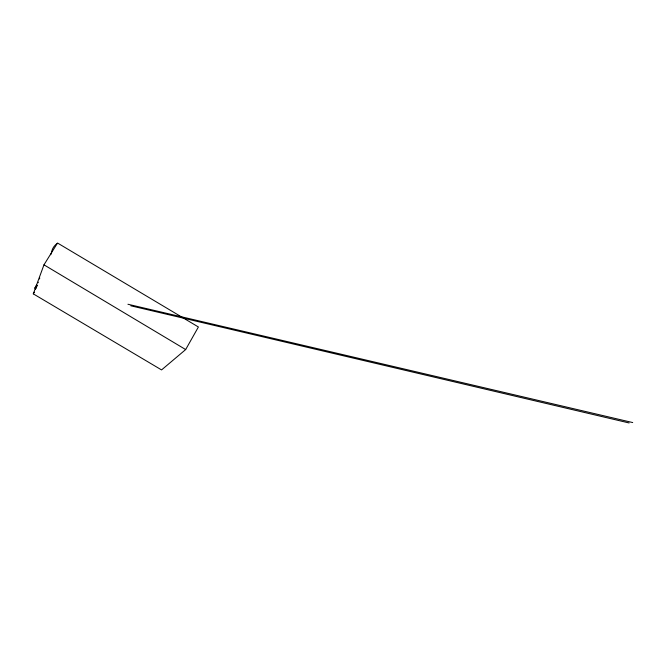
<?xml version="1.0" encoding="UTF-8"?>
<svg xmlns="http://www.w3.org/2000/svg" width="666" height="666" viewBox="0 0 666 666"><rect width="100%" height="100%" fill="white"/><g stroke="black" fill="none" stroke-linecap="round" stroke-linejoin="round"><path stroke-width="1" d="M34.898 288.228L35.215 287.371M33.3 293.864L43.973 264.827L57.534 243.032L198.401 326.981L185.664 349.567L161.555 369.921L33.3 293.864L34.349 292.183M36.056 286.413L36.722 284.923L34.973 288.12M35.373 289.435L35.681 288.603M36.305 287.412L36.022 288.003M36.747 286.263L37.08 285.373M39.436 278.946L39.777 278.022M50.741 254.72L51.473 252.772A14.619 13.828 22.6 0 1 57.284 243.431M37.021 285.589L36.672 286.055M36.147 288.103L35.281 287.221M38.104 282.742L38.32 282.193M36.971 285.498L35.44 288.386M36.522 286.313L36.913 285.689M127.93 304.254L632.7 422.56M130.836 305.802L629.12 422.968M43.973 264.827L185.664 349.567"/></g></svg>
